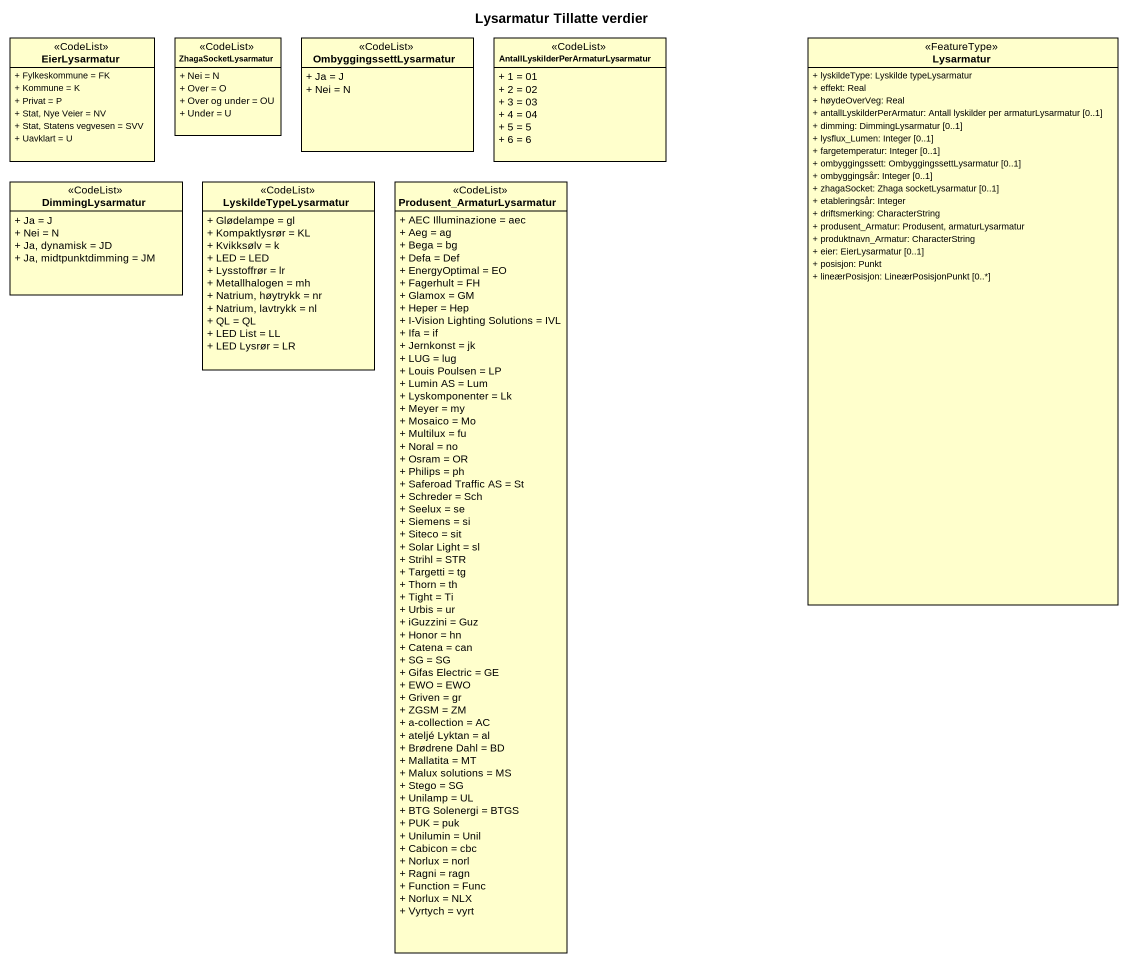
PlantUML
@startuml
title Lysarmatur Tillatte verdier
hide circle
hide empty members
skinparam classAttributeIconSize 0
class EierLysarmatur <<CodeList>> {
  + Fylkeskommune = FK
  + Kommune = K
  + Privat = P
  + Stat, Nye Veier = NV
  + Stat, Statens vegvesen = SVV
  + Uavklart = U
}
class ZhagaSocketLysarmatur <<CodeList>> {
  + Nei = N
  + Over = O
  + Over og under = OU
  + Under = U
}
class OmbyggingssettLysarmatur <<CodeList>> {
  + Ja = J
  + Nei = N
}
class "AntallLyskilderPerArmaturLysarmatur" as AntallLyskilderPerArmaturLys <<CodeList>> {
  + 1 = 01
  + 2 = 02
  + 3 = 03
  + 4 = 04
  + 5 = 5
  + 6 = 6
}
class Lysarmatur <<FeatureType>> {
  + lyskildeType: Lyskilde typeLysarmatur
  + effekt: Real
  + høydeOverVeg: Real
  + antallLyskilderPerArmatur: Antall lyskilder per armaturLysarmatur [0..1]
  + dimming: DimmingLysarmatur [0..1]
  + lysflux_Lumen: Integer [0..1]
  + fargetemperatur: Integer [0..1]
  + ombyggingssett: OmbyggingssettLysarmatur [0..1]
  + ombyggingsår: Integer [0..1]
  + zhagaSocket: Zhaga socketLysarmatur [0..1]
  + etableringsår: Integer
  + driftsmerking: CharacterString
  + produsent_Armatur: Produsent, armaturLysarmatur
  + produktnavn_Armatur: CharacterString
  + eier: EierLysarmatur [0..1]
  + posisjon: Punkt
  + lineærPosisjon: LineærPosisjonPunkt [0..*]
}
class DimmingLysarmatur <<CodeList>> {
  + Ja = J
  + Nei = N
  + Ja, dynamisk = JD
  + Ja, midtpunktdimming = JM
}
class LyskildeTypeLysarmatur <<CodeList>> {
  + Glødelampe = gl
  + Kompaktlysrør = KL
  + Kvikksølv = k
  + LED = LED
  + Lysstoffrør = lr
  + Metallhalogen = mh
  + Natrium, høytrykk = nr
  + Natrium, lavtrykk = nl
  + QL = QL
  + LED List = LL
  + LED Lysrør = LR
}
class Produsent_ArmaturLysarmatur <<CodeList>> {
  + AEC Illuminazione = aec
  + Aeg = ag
  + Bega = bg
  + Defa = Def
  + EnergyOptimal = EO
  + Fagerhult = FH
  + Glamox = GM
  + Heper = Hep
  + I-Vision Lighting Solutions = IVL
  + Ifa = if
  + Jernkonst = jk
  + LUG = lug
  + Louis Poulsen = LP
  + Lumin AS = Lum
  + Lyskomponenter = Lk
  + Meyer = my
  + Mosaico = Mo
  + Multilux = fu
  + Noral = no
  + Osram = OR
  + Philips = ph
  + Saferoad Traffic AS = St
  + Schreder = Sch
  + Seelux = se
  + Siemens = si
  + Siteco = sit
  + Solar Light = sl
  + Strihl = STR
  + Targetti = tg
  + Thorn = th
  + Tight = Ti
  + Urbis = ur
  + iGuzzini = Guz
  + Honor = hn
  + Catena = can
  + SG = SG
  + Gifas Electric = GE
  + EWO = EWO
  + Griven = gr
  + ZGSM = ZM
  + a-collection = AC
  + ateljé Lyktan = al
  + Brødrene Dahl = BD
  + Mallatita = MT
  + Malux solutions = MS
  + Stego = SG
  + Unilamp = UL
  + BTG Solenergi = BTGS
  + PUK = puk
  + Unilumin = Unil
  + Cabicon = cbc
  + Norlux = norl
  + Ragni = ragn
  + Function = Func
  + Norlux = NLX
  + Vyrtych = vyrt
}
@enduml
